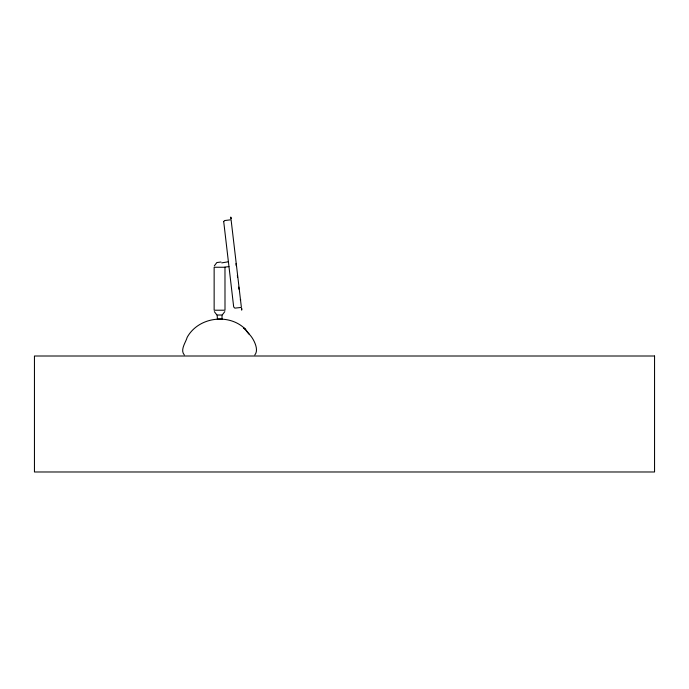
<?xml version="1.0" encoding="UTF-8"?>
<svg xmlns="http://www.w3.org/2000/svg" width="689" height="689" viewBox="0 0 689 689"><rect width="100%" height="100%" fill="white"/><g stroke="black" fill="none" stroke-linecap="round" stroke-linejoin="round"><path stroke-width="1.03" d="M214.331 265.851L216.854 262.552L220.971 262.009M224.812 311.617L222.28 314.916M254.792 354.981C259.805 349.159 252.372 337.007 249.306 334.32A5.572 0.792 52.1 0 1 248.229 333.175L247.79 332.684A3.884 0.551 52.1 0 1 245.663 329.859L243.518 327.852L244.095 328.3M228.378 261.777L221.755 262.879M228.946 266.626L224.976 267.091L225.002 310.214L214.141 310.214L214.141 267.254L225.002 267.254M240.237 299.896L240.771 299.836M217.207 319.059L222.013 319.059L222.013 315.028L217.13 315.028L217.457 319.059M221.298 319.059L221.927 319.059M184.351 354.981C179.795 349.986 185.789 342.39 187.158 337.369C198.346 317.035 228.886 312.84 245.284 329.075L248.057 332.735A6.847 0.439 52.5 0 0 249.435 334.372L249.556 334.501M245.267 329.135L244.294 328.446M216.854 314.916L214.331 311.617M231.237 218.68L230.772 217.052L230.97 218.714M241.779 308.422L241.71 310.11L241.512 308.448M235.974 263.611L236.224 265.747M237.352 275.35L237.602 277.486M238.73 287.089L238.98 289.225M223.71 221.625L233.683 306.932L234.837 308.138L241.391 307.415L231.091 219.748L224.545 220.566L223.71 221.625M654.55 356.006L34.45 356.006L34.45 471.982L654.55 471.982L654.55 356.006"/></g></svg>
